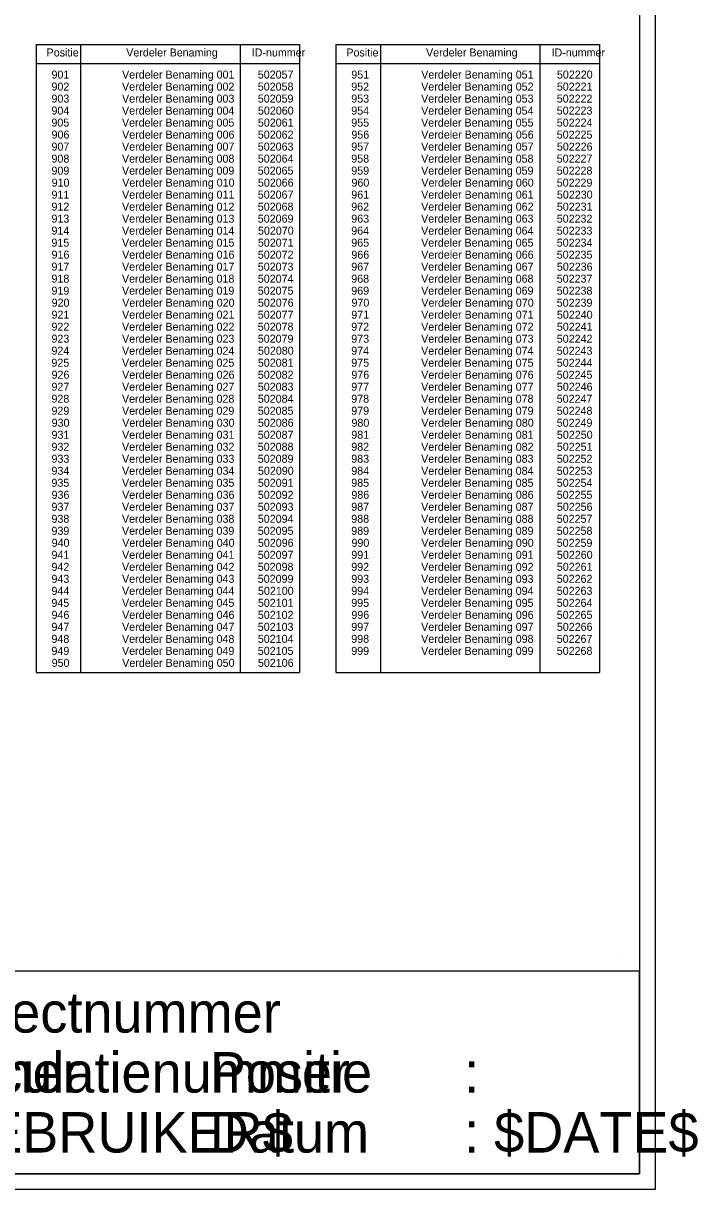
# Model space of a CAD drawing. Extents: x 692.7 to 772, y 1563.6 to 1616.7.
# Drawn here: x 755.09 to 771.96, y 1563.58 to 1592.73 of the extents above; entities that cross this region are included whole.
import ezdxf

# ---------------------------------------------------------------- set-up
doc = ezdxf.new("R2010")
doc.units = 0
doc.layers.add('Default', color=7, linetype='Continuous')
doc.layers.add('Kader', color=7, linetype='Continuous')

msp = doc.modelspace()

# ---------------------------------------------------------------- linework, layer by layer
at = {"layer": 'Default'}
for p, q in [((755.408, 1592.194), (755.408, 1576.503)), ((755.408, 1592.194), (762.001, 1592.194)), ((756.524, 1592.194), (756.524, 1576.503)), ((760.512, 1592.194), (760.512, 1576.503)), ((762.001, 1592.194), (762.001, 1576.503)), ((762.906, 1592.194), (762.906, 1576.503)), ((762.906, 1592.194), (769.499, 1592.194)), ((764.023, 1592.194), (764.023, 1576.503)), ((768.011, 1592.194), (768.011, 1576.503)), ((769.499, 1592.194), (769.499, 1576.503)), ((755.408, 1591.718), (762.001, 1591.718)), ((762.906, 1591.718), (769.499, 1591.718)), ((755.408, 1576.503), (762.001, 1576.503)), ((762.906, 1576.503), (769.499, 1576.503)), ((770.106, 1569.436), (770.106, 1569.436))]:
    msp.add_line(p, q, dxfattribs=at)
at = {"layer": 'Kader'}
for points in [[(692.73, 1616.711), (770.894, 1616.711), (770.894, 1563.581), (692.73, 1563.581)], [(693.124, 1616.316), (770.5, 1616.316), (770.5, 1563.975), (693.124, 1563.975)], [(719.333, 1563.975), (770.5, 1563.975), (770.5, 1569.042), (719.333, 1569.042)]]:
    msp.add_lwpolyline(points, close=True, dxfattribs=at)

# ---------------------------------------------------------------- texts
at = {"layer": 'Default'}
for s, p in [('Positie', (755.672, 1591.897)), ('Verdeler Benaming', (757.664, 1591.897)), ('ID-nummer', (760.802, 1591.897)), ('Positie', (763.17, 1591.897)), ('Verdeler Benaming', (765.162, 1591.897)), ('ID-nummer', (768.301, 1591.897)), ('901', (755.795, 1591.345)), ('Verdeler Benaming 001', (757.56, 1591.345)), ('502057', (760.954, 1591.345)), ('951', (763.293, 1591.345)), ('Verdeler Benaming 051', (765.042, 1591.345)), ('502220', (768.436, 1591.345)), ('902', (755.794, 1591.045)), ('Verdeler Benaming 002', (757.559, 1591.045)), ('502058', (760.954, 1591.045)), ('952', (763.292, 1591.045)), ('Verdeler Benaming 052', (765.041, 1591.045)), ('502221', (768.433, 1591.045)), ('903', (755.794, 1590.745)), ('Verdeler Benaming 003', (757.559, 1590.745)), ('502059', (760.954, 1590.745)), ('953', (763.292, 1590.745)), ('Verdeler Benaming 053', (765.04, 1590.745)), ('502222', (768.432, 1590.745)), ('904', (755.794, 1590.445)), ('Verdeler Benaming 004', (757.559, 1590.445)), ('502060', (760.959, 1590.445)), ('954', (763.292, 1590.445)), ('Verdeler Benaming 054', (765.04, 1590.445)), ('502223', (768.431, 1590.445)), ('905', (755.793, 1590.145)), ('Verdeler Benaming 005', (757.558, 1590.145)), ('502061', (760.956, 1590.145)), ('955', (763.292, 1590.145)), ('Verdeler Benaming 055', (765.04, 1590.145)), ('502224', (768.432, 1590.145)), ('906', (755.796, 1589.845)), ('Verdeler Benaming 006', (757.561, 1589.845)), ('502062', (760.955, 1589.845)), ('956', (763.295, 1589.845)), ('Verdeler Benaming 056', (765.043, 1589.845)), ('502225', (768.431, 1589.845)), ('907', (755.794, 1589.545)), ('Verdeler Benaming 007', (757.559, 1589.545)), ('502063', (760.954, 1589.545)), ('957', (763.292, 1589.545)), ('Verdeler Benaming 057', (765.04, 1589.545)), ('502226', (768.434, 1589.545)), ('908', (755.794, 1589.245)), ('Verdeler Benaming 008', (757.558, 1589.245)), ('502064', (760.955, 1589.245)), ('958', (763.292, 1589.245)), ('Verdeler Benaming 058', (765.04, 1589.245)), ('502227', (768.431, 1589.245)), ('909', (755.794, 1588.945)), ('Verdeler Benaming 009', (757.558, 1588.945)), ('502065', (760.954, 1588.945)), ('959', (763.292, 1588.945)), ('Verdeler Benaming 059', (765.04, 1588.945)), ('502228', (768.431, 1588.945)), ('910', (755.798, 1588.645)), ('Verdeler Benaming 010', (757.563, 1588.645)), ('502066', (760.957, 1588.645)), ('960', (763.297, 1588.645)), ('Verdeler Benaming 060', (765.045, 1588.645)), ('502229', (768.431, 1588.645)), ('911', (755.795, 1588.345)), ('Verdeler Benaming 011', (757.56, 1588.345)), ('502067', (760.954, 1588.345)), ('961', (763.293, 1588.345)), ('Verdeler Benaming 061', (765.042, 1588.345)), ('502230', (768.436, 1588.345)), ('912', (755.794, 1588.045)), ('Verdeler Benaming 012', (757.559, 1588.045)), ('502068', (760.954, 1588.045)), ('962', (763.292, 1588.045)), ('Verdeler Benaming 062', (765.041, 1588.045)), ('502231', (768.433, 1588.045)), ('913', (755.794, 1587.745)), ('Verdeler Benaming 013', (757.559, 1587.745)), ('502069', (760.954, 1587.745)), ('963', (763.292, 1587.745)), ('Verdeler Benaming 063', (765.04, 1587.745)), ('502232', (768.432, 1587.745)), ('914', (755.794, 1587.445)), ('Verdeler Benaming 014', (757.559, 1587.445)), ('502070', (760.959, 1587.445)), ('964', (763.292, 1587.445)), ('Verdeler Benaming 064', (765.04, 1587.445)), ('502233', (768.431, 1587.445)), ('915', (755.793, 1587.145)), ('Verdeler Benaming 015', (757.558, 1587.145)), ('502071', (760.956, 1587.145)), ('965', (763.292, 1587.145)), ('Verdeler Benaming 065', (765.04, 1587.145)), ('502234', (768.432, 1587.145)), ('916', (755.796, 1586.845)), ('Verdeler Benaming 016', (757.561, 1586.845)), ('502072', (760.955, 1586.845)), ('966', (763.295, 1586.845)), ('Verdeler Benaming 066', (765.043, 1586.845)), ('502235', (768.431, 1586.845)), ('917', (755.794, 1586.545)), ('Verdeler Benaming 017', (757.559, 1586.545)), ('502073', (760.954, 1586.545)), ('967', (763.292, 1586.545)), ('Verdeler Benaming 067', (765.04, 1586.545)), ('502236', (768.434, 1586.545)), ('918', (755.794, 1586.245)), ('Verdeler Benaming 018', (757.558, 1586.245)), ('502074', (760.955, 1586.245)), ('968', (763.292, 1586.245)), ('Verdeler Benaming 068', (765.04, 1586.245)), ('502237', (768.431, 1586.245)), ('919', (755.794, 1585.945)), ('Verdeler Benaming 019', (757.558, 1585.945)), ('502075', (760.954, 1585.945)), ('969', (763.292, 1585.945)), ('Verdeler Benaming 069', (765.04, 1585.945)), ('502238', (768.431, 1585.945)), ('920', (755.798, 1585.645)), ('Verdeler Benaming 020', (757.563, 1585.645)), ('502076', (760.957, 1585.645)), ('970', (763.297, 1585.645)), ('Verdeler Benaming 070', (765.045, 1585.645)), ('502239', (768.431, 1585.645)), ('921', (755.795, 1585.345)), ('Verdeler Benaming 021', (757.56, 1585.345)), ('502077', (760.954, 1585.345)), ('971', (763.293, 1585.345)), ('Verdeler Benaming 071', (765.042, 1585.345)), ('502240', (768.436, 1585.345)), ('922', (755.794, 1585.045)), ('Verdeler Benaming 022', (757.559, 1585.045)), ('502078', (760.954, 1585.045)), ('972', (763.292, 1585.045)), ('Verdeler Benaming 072', (765.041, 1585.045)), ('502241', (768.433, 1585.045)), ('923', (755.794, 1584.745)), ('Verdeler Benaming 023', (757.559, 1584.745)), ('502079', (760.954, 1584.745)), ('973', (763.292, 1584.745)), ('Verdeler Benaming 073', (765.04, 1584.745)), ('502242', (768.432, 1584.745)), ('924', (755.794, 1584.445)), ('Verdeler Benaming 024', (757.559, 1584.445)), ('502080', (760.959, 1584.445)), ('974', (763.292, 1584.445)), ('Verdeler Benaming 074', (765.04, 1584.445)), ('502243', (768.431, 1584.445)), ('925', (755.793, 1584.145)), ('Verdeler Benaming 025', (757.558, 1584.145)), ('502081', (760.956, 1584.145)), ('975', (763.292, 1584.145)), ('Verdeler Benaming 075', (765.04, 1584.145)), ('502244', (768.432, 1584.145)), ('926', (755.796, 1583.845)), ('Verdeler Benaming 026', (757.561, 1583.845)), ('502082', (760.955, 1583.845)), ('976', (763.295, 1583.845)), ('Verdeler Benaming 076', (765.043, 1583.845)), ('502245', (768.431, 1583.845)), ('927', (755.794, 1583.545)), ('Verdeler Benaming 027', (757.559, 1583.545)), ('502083', (760.954, 1583.545)), ('977', (763.292, 1583.545)), ('Verdeler Benaming 077', (765.04, 1583.545)), ('502246', (768.434, 1583.545)), ('928', (755.794, 1583.245)), ('Verdeler Benaming 028', (757.558, 1583.245)), ('502084', (760.955, 1583.245)), ('978', (763.292, 1583.245)), ('Verdeler Benaming 078', (765.04, 1583.245)), ('502247', (768.431, 1583.245)), ('929', (755.794, 1582.945)), ('Verdeler Benaming 029', (757.558, 1582.945)), ('502085', (760.954, 1582.945)), ('979', (763.292, 1582.945)), ('Verdeler Benaming 079', (765.04, 1582.945)), ('502248', (768.431, 1582.945)), ('930', (755.798, 1582.645)), ('Verdeler Benaming 030', (757.563, 1582.645)), ('502086', (760.957, 1582.645)), ('980', (763.297, 1582.645)), ('Verdeler Benaming 080', (765.045, 1582.645)), ('502249', (768.431, 1582.645)), ('931', (755.795, 1582.345)), ('Verdeler Benaming 031', (757.56, 1582.345)), ('502087', (760.954, 1582.345)), ('981', (763.293, 1582.345)), ('Verdeler Benaming 081', (765.042, 1582.345)), ('502250', (768.436, 1582.345)), ('932', (755.794, 1582.045)), ('Verdeler Benaming 032', (757.559, 1582.045)), ('502088', (760.954, 1582.045)), ('982', (763.292, 1582.045)), ('Verdeler Benaming 082', (765.041, 1582.045)), ('502251', (768.433, 1582.045)), ('933', (755.794, 1581.745)), ('Verdeler Benaming 033', (757.559, 1581.745)), ('502089', (760.954, 1581.745)), ('983', (763.292, 1581.745)), ('Verdeler Benaming 083', (765.04, 1581.745)), ('502252', (768.432, 1581.745)), ('934', (755.794, 1581.445)), ('Verdeler Benaming 034', (757.559, 1581.445)), ('502090', (760.959, 1581.445)), ('984', (763.292, 1581.445)), ('Verdeler Benaming 084', (765.04, 1581.445)), ('502253', (768.431, 1581.445)), ('935', (755.793, 1581.145)), ('Verdeler Benaming 035', (757.558, 1581.145)), ('502091', (760.956, 1581.145)), ('985', (763.292, 1581.145)), ('Verdeler Benaming 085', (765.04, 1581.145)), ('502254', (768.432, 1581.145)), ('936', (755.796, 1580.845)), ('Verdeler Benaming 036', (757.561, 1580.845)), ('502092', (760.955, 1580.845)), ('986', (763.295, 1580.845)), ('Verdeler Benaming 086', (765.043, 1580.845)), ('502255', (768.431, 1580.845)), ('937', (755.794, 1580.545)), ('Verdeler Benaming 037', (757.559, 1580.545)), ('502093', (760.954, 1580.545)), ('987', (763.292, 1580.545)), ('Verdeler Benaming 087', (765.04, 1580.545)), ('502256', (768.434, 1580.545)), ('938', (755.794, 1580.245)), ('Verdeler Benaming 038', (757.558, 1580.245)), ('502094', (760.955, 1580.245)), ('988', (763.292, 1580.245)), ('Verdeler Benaming 088', (765.04, 1580.245)), ('502257', (768.431, 1580.245)), ('939', (755.794, 1579.945)), ('Verdeler Benaming 039', (757.558, 1579.945)), ('502095', (760.954, 1579.945)), ('989', (763.292, 1579.945)), ('Verdeler Benaming 089', (765.04, 1579.945)), ('502258', (768.431, 1579.945)), ('940', (755.798, 1579.645)), ('Verdeler Benaming 040', (757.563, 1579.645)), ('502096', (760.957, 1579.645)), ('990', (763.297, 1579.645)), ('Verdeler Benaming 090', (765.045, 1579.645)), ('502259', (768.431, 1579.645)), ('941', (755.795, 1579.345)), ('Verdeler Benaming 041', (757.56, 1579.345)), ('502097', (760.954, 1579.345)), ('991', (763.293, 1579.345)), ('Verdeler Benaming 091', (765.042, 1579.345)), ('502260', (768.436, 1579.345)), ('942', (755.794, 1579.045)), ('Verdeler Benaming 042', (757.559, 1579.045)), ('502098', (760.954, 1579.045)), ('992', (763.292, 1579.045)), ('Verdeler Benaming 092', (765.041, 1579.045)), ('502261', (768.433, 1579.045)), ('943', (755.794, 1578.745)), ('Verdeler Benaming 043', (757.559, 1578.745)), ('502099', (760.954, 1578.745)), ('993', (763.292, 1578.745)), ('Verdeler Benaming 093', (765.04, 1578.745)), ('502262', (768.432, 1578.745)), ('944', (755.794, 1578.445)), ('Verdeler Benaming 044', (757.559, 1578.445)), ('502100', (760.959, 1578.445)), ('994', (763.292, 1578.445)), ('Verdeler Benaming 094', (765.04, 1578.445)), ('502263', (768.431, 1578.445)), ('945', (755.793, 1578.145)), ('Verdeler Benaming 045', (757.558, 1578.145)), ('502101', (760.956, 1578.145)), ('995', (763.292, 1578.145)), ('Verdeler Benaming 095', (765.04, 1578.145)), ('502264', (768.432, 1578.145)), ('946', (755.796, 1577.845)), ('Verdeler Benaming 046', (757.561, 1577.845)), ('502102', (760.955, 1577.845)), ('996', (763.295, 1577.845)), ('Verdeler Benaming 096', (765.043, 1577.845)), ('502265', (768.431, 1577.845)), ('947', (755.794, 1577.545)), ('Verdeler Benaming 047', (757.559, 1577.545)), ('502103', (760.954, 1577.545)), ('997', (763.292, 1577.545)), ('Verdeler Benaming 097', (765.04, 1577.545)), ('502266', (768.434, 1577.545)), ('948', (755.794, 1577.245)), ('Verdeler Benaming 048', (757.558, 1577.245)), ('502104', (760.955, 1577.245)), ('998', (763.292, 1577.245)), ('Verdeler Benaming 098', (765.04, 1577.245)), ('502267', (768.431, 1577.245)), ('949', (755.794, 1576.945)), ('Verdeler Benaming 049', (757.558, 1576.945)), ('502105', (760.954, 1576.945)), ('999', (763.292, 1576.945)), ('Verdeler Benaming 099', (765.04, 1576.945)), ('502268', (768.431, 1576.945)), ('950', (755.798, 1576.645)), ('Verdeler Benaming 050', (757.563, 1576.645)), ('502106', (760.957, 1576.645))]:
    msp.add_text(s, height=0.2, dxfattribs=at).set_placement(p)
at = {"layer": 'Kader'}
for s, height, p in [('Projectnummer', 1.01183, (752.356, 1567.506)), ('Calculatie nummer', 1.01183, (745.244, 1566.007)), ('Calculatienummer', 1.01183, (752.356, 1566.007)), ('Positie', 1.0118, (759.753, 1566.007)), (':', 1.012, (766.115, 1566.007)), ('$GEBRUIKER$', 1.01183, (752.356, 1564.508)), ('Datum', 1.0118, (759.753, 1564.508)), ('$DATE$', 1.0118, (766.865, 1564.508)), (':', 1.012, (766.115, 1564.508))]:
    msp.add_text(s, height=height, dxfattribs=at).set_placement(p)

doc.saveas('drawing.dxf')
